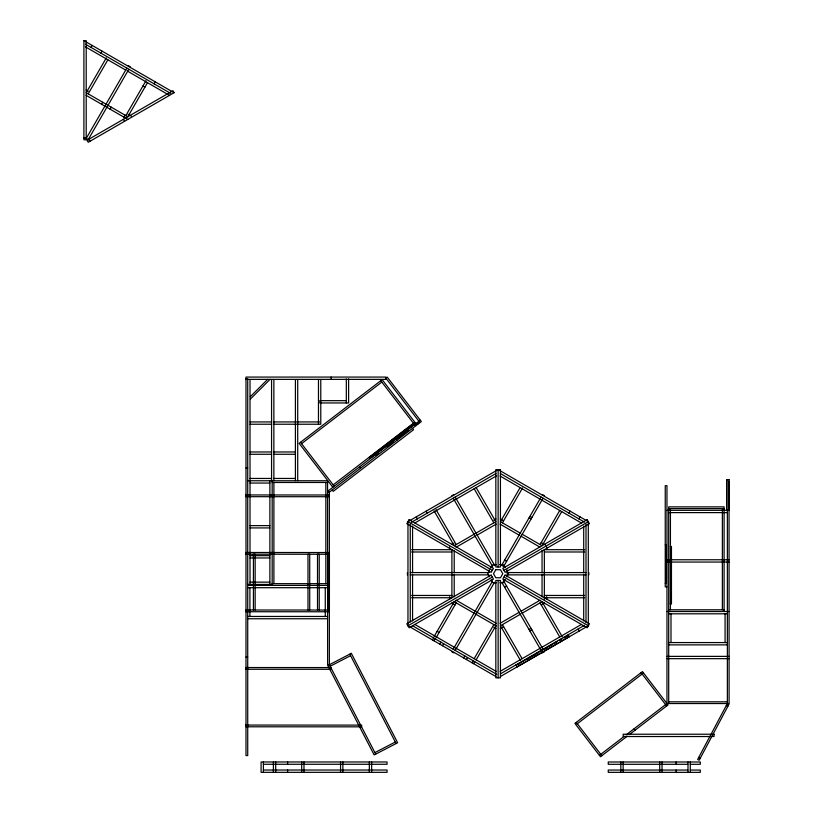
<?xml version="1.0" encoding="UTF-8"?>
<svg xmlns="http://www.w3.org/2000/svg" width="813" height="813" viewBox="0 0 813 813"><rect width="100%" height="100%" fill="white"/><g stroke="black" fill="none" stroke-linecap="round" stroke-linejoin="round"><path stroke-width="1.22" d="M327.69 610.045L327.69 554.253L329.407 554.253L245.993 554.212L245.993 552.494L329.417 552.535L329.407 611.772L245.993 611.732L245.993 610.004L329.417 610.045M729.037 481.672L729.037 510.32L726.741 510.32L726.731 479.68L729.098 479.731M727.371 703.54L697.666 759.413L699.19 760.226L728.895 704.353L727.371 703.54L727.371 510.32M91.036 47.428L92.184 45.426M100.893 53.119L102.052 51.128M106.34 57.845L86.208 92.723L127.824 116.757L147.499 82.682M88.2 93.871L107.875 59.796M101.595 104.267L102.743 102.275M126.848 68.099L86.269 138.362L88.271 139.521L128.84 69.247M110.141 109.196L111.29 107.204M123.993 117.204L125.151 115.212M125.832 115.609L145.974 80.731M154.135 83.851L155.283 81.859M434.071 636.609L454.213 601.732L496.143 625.939M520.107 487.597L500.432 521.672L520.249 533.115M432.486 639.943L433.634 637.941M433.979 640.796L435.128 638.805M436.063 637.758L456.205 602.88M502.424 522.82L522.566 487.942M439.711 644.109L440.859 642.118M442.475 645.705L443.624 643.713M489.477 570.645L487.709 573.724L489.477 576.793M491.143 567.769L492.922 564.689L496.469 564.689M453.197 649.241L492.515 581.143M501.753 565.147L541.072 497.048M455.189 650.39L494.507 582.291M503.745 566.295L543.064 498.196M505.127 579.679L503.349 582.758L499.873 582.748M506.784 576.793L508.562 573.724L506.784 570.645M463.613 657.91L464.772 655.918M466.388 659.506L467.536 657.514M474.162 658.693L493.837 624.618M540.066 544.547L559.73 510.473M472.109 662.819L473.268 660.827M473.603 663.682L474.762 661.691M476.154 659.841L495.828 625.766M561.722 511.631L542.058 545.706L521.987 534.121M569.009 513.176L570.157 511.184M578.866 518.867L580.025 516.875M250.313 396.703L267.64 379.366M250.384 399.061L270.079 379.366M301.552 443.664L381.836 382.059M333.178 484.873L413.451 423.278M414.854 422.465L369.214 457.485L369.915 458.39L415.555 423.37M420.301 420.199L328.3 490.788L329.356 492.16L329.356 664.729L375.697 754.129M375.738 455.117L378.706 452.841M386.622 446.764L393.553 441.449M397.506 438.41L398.878 437.364L399.579 438.278M400.474 436.134L408.39 430.057M414.325 425.504L419.274 421.703M576.956 724.037L643.51 672.971M599.425 755.368L624.252 736.314M626.203 734.82L666.965 703.54L729.098 703.54L729.037 479.68M627.29 736.161L600.472 756.74L574.913 723.428L642.453 671.599L668.022 704.912L629.252 734.657M517.454 664.526L557.372 641.427M559.527 640.177L561.681 638.927M563.846 637.677L568.246 635.339L563.927 637.829M517.535 664.668L519.7 663.428M527.251 659.058L538.033 652.809M540.198 651.569L542.352 650.319M544.507 649.069L547.749 647.199M549.903 645.949L552.057 644.699M554.222 643.449L556.377 642.199M559.618 640.329L561.773 639.079M517.322 666.792L569.11 636.823M174.073 92.712L88.221 142.285L87.072 140.283L172.925 90.721L174.073 92.712L83.902 40.65L83.902 139.785L86.208 139.785L86.208 40.65L83.902 40.65M451.774 495.717L453.766 494.568M495.93 676.568L407.963 625.776L407.963 521.661L498.135 469.599L588.307 521.661L588.307 625.776L500.33 676.568M411.358 522.353L495.93 473.522M414.864 522.983L496.641 475.778M451.784 544.446L453.959 543.186M493.776 520.198L495.95 518.948M456.123 547.251L475.422 536.113M476.916 535.249L496.215 524.111M490.259 567.84L492.18 566.732M494.101 565.624L496.133 564.456M407.963 625.776L492.302 577.088M503.958 570.35L588.307 521.661M503.156 581.254L505.158 580.096M504.619 587.25L506.611 586.102M500.046 623.327L519.344 612.189M521.092 611.183L540.137 600.187M520.706 614.059L500.432 625.766L520.574 660.644M521.987 613.317L542.058 601.732L562.19 636.609M500.31 628.49L503.572 626.61M541.214 604.882L544.476 602.992M529.019 629.516L531.011 628.368M529.883 631.01L531.875 629.862M500.086 671.396L581.397 624.455M500.33 673.916L584.506 625.309M542.495 652.869L544.497 651.721M330.149 666.264L350.576 655.674M374.895 752.594L395.331 742.005M83.902 138.037L86.208 138.037M245.993 378.797L247.721 378.797L247.721 755.582L245.993 755.582L245.993 377.069L385.779 377.069L385.779 379.366L245.993 379.366M320.281 400.657L346.318 400.657M320.281 402.953L348.614 402.953L348.614 378.909M250.018 421.937L271.654 421.937M273.869 421.937L319.519 421.937M250.018 424.234L271.654 424.234M273.869 424.234L320.779 424.234L320.779 379.549M250.018 451.977L271.562 451.977M273.869 451.977L295.414 451.977M250.018 454.274L271.562 454.274M273.869 454.274L295.414 454.274M245.993 467.963L247.721 467.963M250.018 478.451L271.562 478.451M273.869 478.451L295.414 478.451M247.721 480.757L327.568 480.757L327.629 664.729L329.356 664.729M272.172 482.475L327.568 482.475M250.018 483.054L269.875 483.054M327.629 492.16L329.356 492.16L421.347 421.571L387.222 377.09L385.85 378.147L419.223 421.632M668.693 508.592L724.088 508.592M666.965 510.32L729.098 510.32M668.693 512.617L727.371 512.617M250.018 525.625L269.875 525.625M250.018 527.922L269.875 527.922M665.247 544.842L666.396 544.842L666.396 583.378L665.247 583.378M411.632 549.69L451.906 549.69L451.906 597.748L411.632 597.748M584.628 549.69L544.354 549.69L544.354 599.252M411.632 551.986L451.906 551.986M544.354 551.986L584.628 551.986M245.993 554.212L247.721 554.212M250.018 555.655L269.875 555.655M250.018 557.962L269.875 557.962M666.965 559.761L729.098 559.761M666.965 562.057L729.098 562.057M499.873 564.689L503.349 564.689L505.086 567.698M410.26 572.565L488.898 572.565M507.373 572.565L586 572.565M410.26 574.872L488.898 574.872M507.373 574.872L586 574.872M250.018 582.138L269.875 582.138M496.469 582.758L492.922 582.758L491.143 579.679M272.172 583.663L327.568 583.663M247.721 584.435L272.172 584.435M247.609 585.39L327.568 585.39M666.965 586.854L665.247 586.854L665.247 485.666L666.965 485.666L666.965 703.54M247.609 587.697L327.568 587.697M411.632 595.451L451.906 595.451M544.354 595.451L584.628 595.451M544.354 597.748L584.628 597.748M668.693 609.78L724.088 609.78M666.965 611.508L729.098 611.508M668.693 613.805L727.371 613.805M247.609 616.457L327.568 616.457M247.609 618.754L327.568 618.754M668.693 642.565L727.371 642.565M668.693 644.872L727.371 644.872M666.965 656.376L729.098 656.376M245.993 657.097L247.721 657.097M666.965 658.672L729.098 658.672M668.693 701.822L727.371 701.822M263.392 764.271L387.069 764.271L387.069 761.974L261.085 761.974L261.085 772.33L387.069 772.33L387.069 770.023L263.392 770.023M687.768 764.301L608.226 764.301L608.266 761.994L700.308 761.994L700.308 764.301L690.227 764.301M687.768 770.053L608.226 770.053L608.266 772.35L700.308 772.35L700.308 770.053L690.227 770.053M726.294 705.572L727.818 706.385M698.743 757.381L700.267 758.194M128.271 65.619L130.263 66.778M85.395 44.166L170.679 93.404M85.395 46.829L125.944 70.233M127.438 71.097L169.48 95.365M142.915 86.026L144.907 87.184M86.087 89.999L88.261 91.259M128.078 114.237L131.34 116.127M86.097 95.324L127.824 119.409M542.495 494.568L544.497 495.717M500.33 473.522L584.506 522.119M500.086 476.042L581.742 523.186M529.883 516.428L531.875 517.576M529.019 517.922L531.011 519.07M500.31 518.948L503.572 520.828M541.214 542.556L545.564 545.076M500.046 524.111L519.344 535.249M520.838 536.113L539.862 547.088M504.619 560.187L506.611 561.336M500.147 564.456L505.158 567.352M407.963 521.661L492.302 570.35M503.958 577.088L588.307 625.776M456.123 600.187L496.215 623.327M451.784 602.992L455.046 604.882M493.776 627.24L495.95 628.49M437.13 631.305L439.122 632.463M414.864 624.455L496.174 671.396M412.455 625.715L496.641 674.323M451.774 651.721L453.766 652.869M641.081 672.646L666.65 705.969M640.634 673.001L641.681 674.363M417.912 422.76L418.604 423.675M415.87 423.593L382.151 379.641L299.133 443.349L332.863 487.292M380.779 380.697L414.508 424.64M413.492 423.512L414.183 424.427M412.465 428.38L413.512 429.752L333.239 491.357L332.192 489.985M634.11 728.763L635.156 730.125M396.134 439.457L396.835 440.372M576.285 722.381L601.844 755.694M370.586 456.428L371.287 457.343M359.529 466.825L360.576 468.197M300.505 442.292L334.224 486.245M578.124 628.998L579.273 630.99M568.226 634.719L569.374 636.711M476.154 487.597L495.828 521.672L454.213 545.706L434.071 510.828M474.162 488.745L493.837 522.82M540.066 602.88L559.73 636.955M455.189 497.048L494.507 565.147M503.745 581.143L543.064 649.241M453.197 498.196L492.515 566.295M501.753 582.291L541.072 650.39M436.063 509.67L456.205 544.547M502.424 624.618L522.098 658.693M515.909 664.912L517.058 666.914M426.103 511.184L427.252 513.176M416.246 516.875L417.394 518.867M123.403 119.308L124.552 121.3M89.084 139.125L90.233 141.116M88.587 139.409L89.735 141.401M349.783 654.14L396.124 743.539M726.792 479.731L726.741 510.32M725.074 613.805L725.074 642.565M724.088 611.508L724.088 506.865L668.693 506.865L668.693 703.54M722.361 508.592L722.361 609.78M690.298 761.994L690.298 772.35M688.001 761.994L688.001 772.35M676.111 761.994L676.111 764.301M676.111 770.053L676.111 772.35M670.999 613.805L670.999 642.565M670.42 508.592L670.42 546.539M670.42 603.449L670.42 609.78M662.016 761.994L662.016 772.35M659.719 761.994L659.719 772.35M623.134 761.994L623.134 772.35M620.827 761.994L620.827 772.35M588.856 572.565L588.856 574.872M586 524.253L586 622.728M583.704 526.041L583.704 572.86M583.704 574.578L583.704 620.858M546.651 546.956L546.651 549.476M546.651 596.701L546.651 599.222M542.058 550.574L542.058 572.86M542.058 574.578L542.058 596.864M507.17 569.832L507.17 576.62M498.135 469.599L498.135 566.986M498.135 580.452L498.135 677.839M489.101 569.832L489.101 572.057M454.213 550.574L454.213 572.86M454.213 574.578L454.213 596.864M449.609 546.956L449.609 549.476M449.609 596.701L449.609 599.222M412.567 526.041L412.567 572.86M412.567 574.578L412.567 620.858M410.26 524.253L410.26 621.915M407.404 572.565L407.404 574.872M371.653 761.974L371.653 772.33M369.356 761.974L369.356 772.33M346.318 378.909L346.318 402.953M342.873 761.974L342.873 772.33M340.566 761.974L340.566 772.33M331.135 377.069L331.135 379.366M325.84 482.475L325.84 583.663M325.271 587.697L325.271 616.457M319.235 610.045L319.235 554.253L317.507 554.253L317.507 610.045M319.052 400.657L319.052 402.953M318.472 379.549L318.472 424.234M309.712 610.035L309.712 554.242L307.985 554.242L307.985 610.035M303.981 761.974L303.981 772.33M301.684 761.974L301.684 772.33M297.71 379.6L297.71 480.757M295.414 379.6L295.414 480.757M287.589 761.974L287.589 764.271M287.589 770.023L287.589 772.33M275.698 761.974L275.698 772.33M273.869 379.6L273.869 480.757M273.9 482.475L273.9 583.663M273.402 761.974L273.402 772.33M272.172 480.757L272.172 585.39M271.562 379.6L271.562 480.757M269.875 480.757L269.875 584.435M263.392 761.974L263.392 772.33M255.15 610.004L255.15 554.222L253.422 554.222L253.422 610.004M250.018 379.6L250.018 584.435M249.906 587.697L249.906 616.457M245.993 725.054L245.993 726.781L361.622 726.842L361.622 725.115L245.993 725.054M245.993 667.534L245.993 669.262L331.135 669.302L331.135 667.575L245.993 667.534M245.993 494.954L245.993 496.682L329.407 496.723L329.407 494.995L245.993 494.954M409.112 519.67L406.805 523.653L491.154 572.342L493.45 568.358L409.112 519.67M495.808 569.7L493.481 573.724L495.808 577.748L500.462 577.748L502.78 573.724L500.462 569.7L495.808 569.7M505.107 575.086L502.81 579.08L587.149 627.768L589.455 623.784L505.107 575.086M491.154 575.086L406.805 623.784L409.112 627.768L493.45 579.08L491.154 575.086M587.149 519.67L502.81 568.358L505.107 572.342L589.455 523.653L587.149 519.67M351.318 653.347L327.822 665.532L374.163 754.921L397.659 742.747L351.318 653.347M500.432 469.599L495.828 469.599L495.828 566.986L500.432 566.986L500.432 469.599M671.457 546.488L670.308 546.488L670.308 604.018L671.457 604.018L671.457 546.488M500.432 580.452L495.828 580.452L495.828 677.839L500.432 677.839L500.432 580.452M714.038 734.23L623.175 734.23L623.175 736.527L714.038 736.527L714.038 734.23"/></g></svg>
